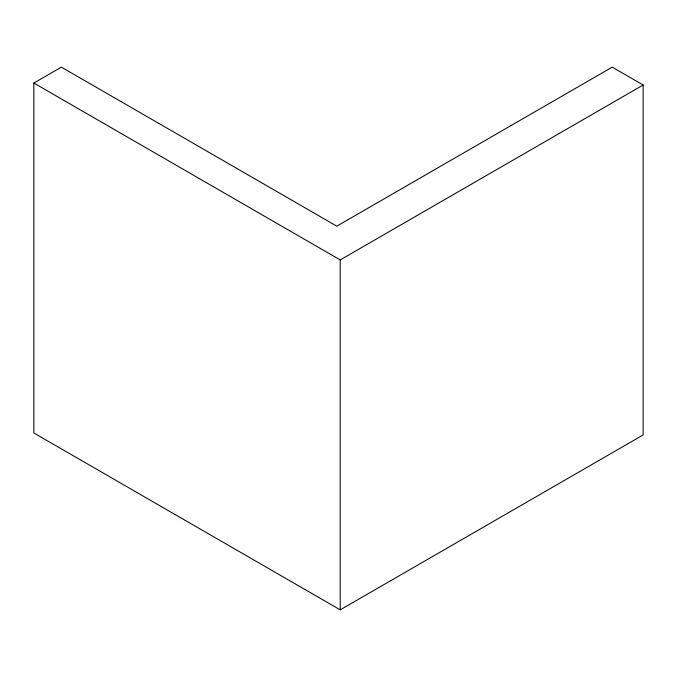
<?xml version="1.0" encoding="UTF-8"?>
<svg xmlns="http://www.w3.org/2000/svg" width="677" height="677" viewBox="0 0 677 677"><rect width="100%" height="100%" fill="white"/><g stroke="black" fill="none" stroke-linecap="round" stroke-linejoin="round"><path stroke-width="1.02" d="M33.85 83.051L61.387 67.15L336.799 226.16L612.211 67.15L643.15 85.014L643.15 434.939L340.201 609.85L33.85 432.975L33.85 83.051L340.201 259.926L643.15 85.014M340.201 259.926L340.201 609.85"/></g></svg>
